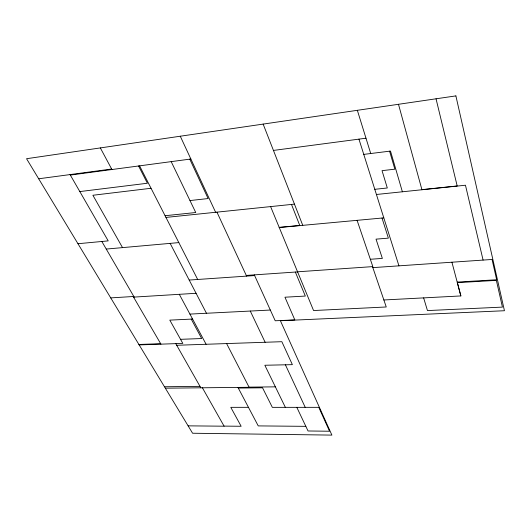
<?xml version="1.0" encoding="UTF-8"?>
<svg xmlns="http://www.w3.org/2000/svg" width="531" height="531" viewBox="0 0 531 531"><rect width="100%" height="100%" fill="white"/><g stroke="black" fill="none" stroke-linecap="round" stroke-linejoin="round"><path stroke-width="0.8" d="M38.683 178.774L111.663 169.024M70.331 175.077L190.861 159.008M273.445 150.426L365.985 138.206M363.768 154.388L390.491 151.069L402.385 191.784M79.823 191.578L147.412 183.248L138.564 165.977M151.043 188.273L92.898 195.262L122.522 247.619M189.972 200.565L208.119 198.548L189.779 159.154M374.793 189.315L387.305 187.981L382.035 170.657L394.858 169.177L389.588 151.182M165.081 215.725L195.747 212.519L171.188 161.63M421.913 189.64L457.191 185.969L436.037 98.799M376.426 194.485L465.468 185.226L483.084 260.077M165.951 217.418L294.453 204.13M77.964 243.722L108.205 240.888L70.046 174.586M279.187 227.361L299.769 225.456L291.486 204.435M279.253 227.52L383.807 217.869M106.253 249.072L178.828 242.601M370.339 259.274L382.366 258.405L376.028 239.149L388.38 238.134L382.001 218.035M297.552 271.806L372.835 266.608L357.084 220.338M246.278 275.436L297.592 271.899M189.202 280.056L254.628 275.562M372.842 267.631L492.058 259.467L496.658 279.757L457.198 282.087M110.727 297.891L133.819 296.471M133.56 297.121L196.085 293.291M383.867 299.975L460.862 295.933L451.927 262.214M189.919 314.093L270.325 310.044M192.574 319.045L169.801 320.127L182.817 343.391L139.162 344.911M180.54 339.322L201.687 338.539L191.233 319.104M138.896 344.466L160.681 343.703M176.704 345.269L281.855 341.698L292.375 364.651L264.85 365.255L285.359 407.35M164.477 386.76L199.988 386.342M249.059 387.139L275.37 386.847M165.34 388.188L249.132 387.285L226.611 343.577M238.293 388.055L262.54 387.803L272.343 407.357L318.786 407.337L329.559 431.232L308.04 430.98L296.816 407.35M248.455 407.33L230.793 407.337L241.14 426.267L224.055 426.108M305.836 426.34L258.245 425.902L237.948 387.404M188.12 425.855L224.109 426.194L202.397 387.789M133.201 296.51L160.939 344.154M101.839 241.486L134.177 297.081M175.774 343.637L200.818 387.803M179.312 294.32L206.108 344.267M100.332 147.917L111.928 169.528M170.139 243.377L206.459 313.257M139.573 165.845L197.685 279.472M250.287 311.053L265.135 342.269M285.412 364.804L305.225 407.343M216.953 212.148L246.596 276.113M180.274 136.221L215.613 212.281M254.316 274.885L275.217 320.777L294.838 319.901L284.955 297.214L305.325 296.059L295.349 272.051M270.604 206.599L313.569 310.542L386.249 306.978L372.503 266.635M263.144 124.095L302.756 225.35M358.949 139.135L398.947 265.845M357.35 110.315L370.724 153.525M423.638 297.884L427.462 310.582L502.432 307.104L496.359 280.368L457.35 282.665L460.862 295.933M398.489 104.295L421.939 189.753M455.89 95.892L26.55 158.716L192.587 433.236L331.902 435.108L280.395 320.737L504.45 310.735L455.89 95.892"/></g></svg>
